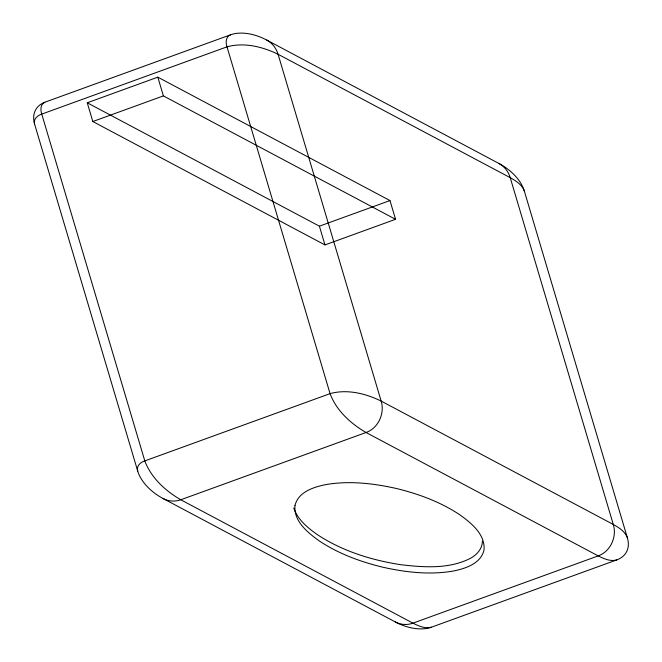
<?xml version="1.0" encoding="UTF-8"?>
<svg xmlns="http://www.w3.org/2000/svg" width="662" height="662" viewBox="0 0 662 662"><rect width="100%" height="100%" fill="white"/><g stroke="black" fill="none" stroke-linecap="round" stroke-linejoin="round"><path stroke-width="0.99" d="M482.399 541.152C482.416 548.541 476.996 554.648 470.848 558.099C449.366 569.32 423.721 567.4 400.444 564.661C371.308 560.085 342.295 551.082 317.52 534.755C307.747 527.895 297.66 519.653 293.738 507.944M44.859 102.238C40.274 104.182 40.382 110.099 41.747 114.104L144.804 460.901C151.135 477.848 165.417 490.873 180.784 499.76L412.939 623.157C418.55 625.938 425.045 629.008 431.417 627.204L616.678 559.944A40.266 24.626 29.4 0 0 627.353 537.709L524.287 190.921C521.987 184.599 515.814 180.817 510.228 177.664L278.081 54.267C262.533 46.704 244.055 42.087 227.008 46.845L41.747 114.104C37.469 115.329 32.959 119.45 34.647 124.29L137.713 471.079A40.266 24.626 29.4 0 0 163.15 498.56L395.305 621.957C400.659 624.845 407.238 625.267 412.939 623.157L598.2 555.898C610.521 551.537 617.141 536.741 613.293 524.461L510.228 177.664C508.482 171.69 504.386 166.369 498.85 163.44L266.695 40.043A40.266 24.626 29.4 0 0 230.583 34.796L45.322 102.056A40.266 24.626 29.4 0 0 34.647 124.29M230.583 34.796C225.634 36.46 225.535 42.716 227.008 46.845L330.065 393.642C336.395 410.589 350.678 423.614 366.053 432.501L598.2 555.898C603.81 558.678 610.314 561.748 616.678 559.944M87.243 102.784L157.821 77.156L389.976 200.561L395.545 219.304L324.968 244.923L92.821 121.527L87.243 102.784L319.398 226.181L324.968 244.923M92.821 121.527L163.398 95.899L395.545 219.304M319.398 226.181L389.976 200.561M163.15 498.56C168.512 501.44 175.082 501.862 180.784 499.76L366.053 432.501C378.366 428.132 384.994 413.336 381.147 401.064L278.081 54.267C276.327 48.293 272.231 42.972 266.695 40.043M627.353 537.709C625.052 531.396 618.871 527.606 613.293 524.461L381.147 401.064C365.598 393.493 347.111 388.875 330.065 393.642L144.804 460.901C140.534 462.134 136.016 466.238 137.713 471.079M157.821 77.156L163.398 95.899M498.85 163.44A40.266 24.626 29.4 0 1 524.287 190.921M431.417 627.204A40.266 24.626 29.4 0 1 395.305 621.957M294.962 505.652C293.614 521.433 307.88 532.728 319.382 541.003C338.572 553.738 360.5 561.806 382.785 567.202C405.798 572.373 429.837 575.079 453.247 571.049C465.394 568.6 480.86 563.693 484.021 550.006C485.378 534.217 471.112 522.93 459.61 514.655C440.42 501.92 418.492 493.852 396.207 488.457C373.194 483.285 349.155 480.579 325.737 484.609C313.589 487.058 298.123 491.965 294.962 505.652"/></g></svg>
